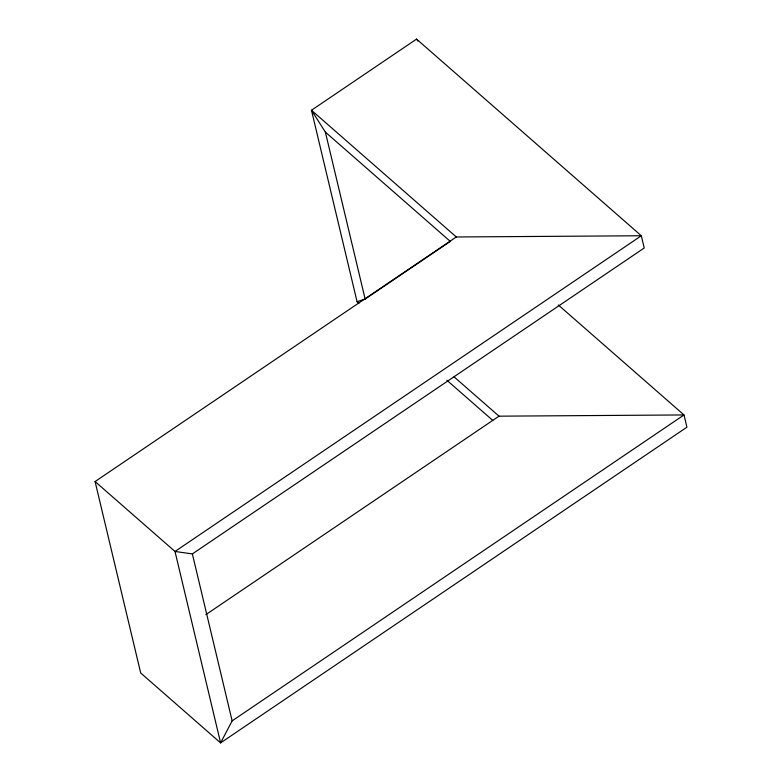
<?xml version="1.0" encoding="UTF-8"?>
<svg xmlns="http://www.w3.org/2000/svg" width="782" height="782" viewBox="0 0 782 782"><rect width="100%" height="100%" fill="white"/><g stroke="black" fill="none" stroke-linecap="round" stroke-linejoin="round"><path stroke-width="1.17" d="M558.309 304.97L683.996 414.949L232.137 720.877L220.602 742.9L140.692 672.979L95.081 481.546L456.307 236.975L641.308 235.753L644.221 247.992L192.362 553.92L175.002 551.466L95.081 481.546M205.803 614.672L499.004 416.171L683.996 414.949L686.919 427.187L220.602 742.9L175.002 551.466L641.308 235.753L416.552 39.1L311.471 110.242L357.071 301.686L358.909 303.289M357.071 301.686L365.145 299.056L450.021 241.589M456.307 236.975L311.471 110.242L325.371 132.099L450.061 241.198M454.078 376.865L499.004 416.171M446.913 380.287L492.748 420.393M416.552 39.1L417.813 41.084M325.371 132.099L365.145 299.056M192.362 553.92L232.137 720.877"/></g></svg>
